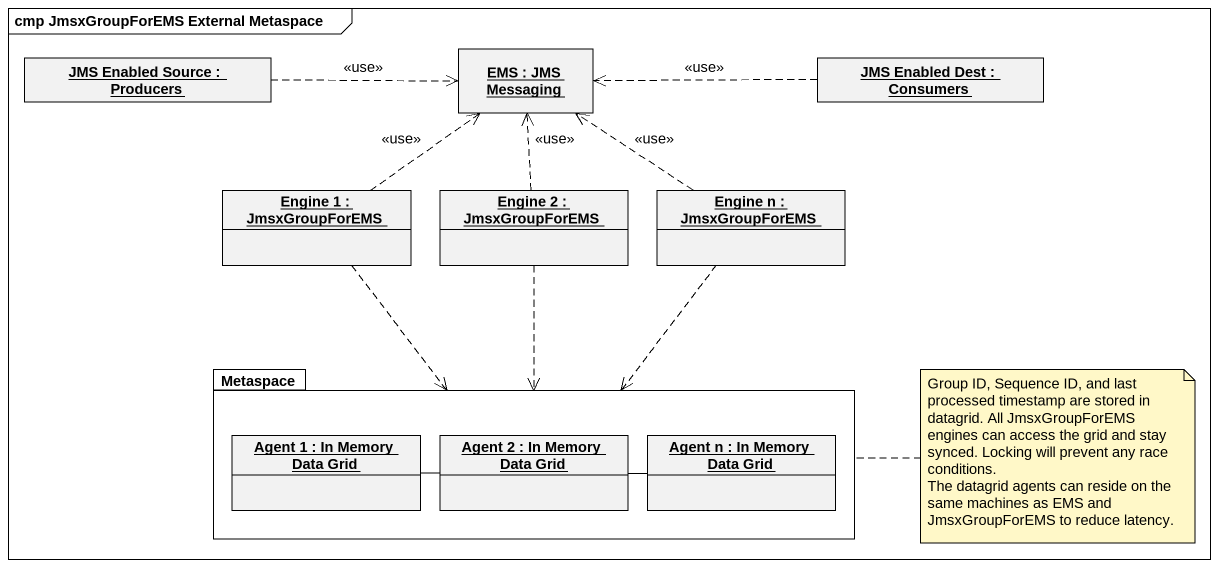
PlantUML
@startuml
mainframe cmp JmsxGroupForEMS External Metaspace
hide circle
hide empty members
object "EMS : JMS Messaging" as EMS
object "JMS Enabled Source : Producers" as JMS_Enabled_Source
object "JMS Enabled Dest : Consumers" as JMS_Enabled_Dest
object "Engine 1 : JmsxGroupForEMS" as Engine_1
object "Engine 2 : JmsxGroupForEMS" as Engine_2
object "Engine n : JmsxGroupForEMS" as Engine_n
package Metaspace {
  object "Agent 1 : In Memory Data Grid" as Agent_1
  object "Agent 2 : In Memory Data Grid" as Agent_2
  object "Agent n : In Memory Data Grid" as Agent_n
}
JMS_Enabled_Source .right.> EMS : <<use>>
JMS_Enabled_Dest .left.> EMS : <<use>>
Engine_1 .up.> EMS : <<use>>
Engine_1 ..> Metaspace
Engine_2 .up.> EMS : <<use>>
Engine_2 ..> Metaspace
Engine_n .up.> EMS : <<use>>
Engine_n ..> Metaspace
Agent_2 -left- Agent_1
Agent_2 -right- Agent_n
note right of Metaspace
  Group ID, Sequence ID, and last processed timestamp are stored in datagrid. All JmsxGroupForEMS engines can access the grid and stay synced. Locking will prevent any race conditions.
  The datagrid agents can reside on the same machines as EMS and JmsxGroupForEMS to reduce latency.
end note
@enduml
